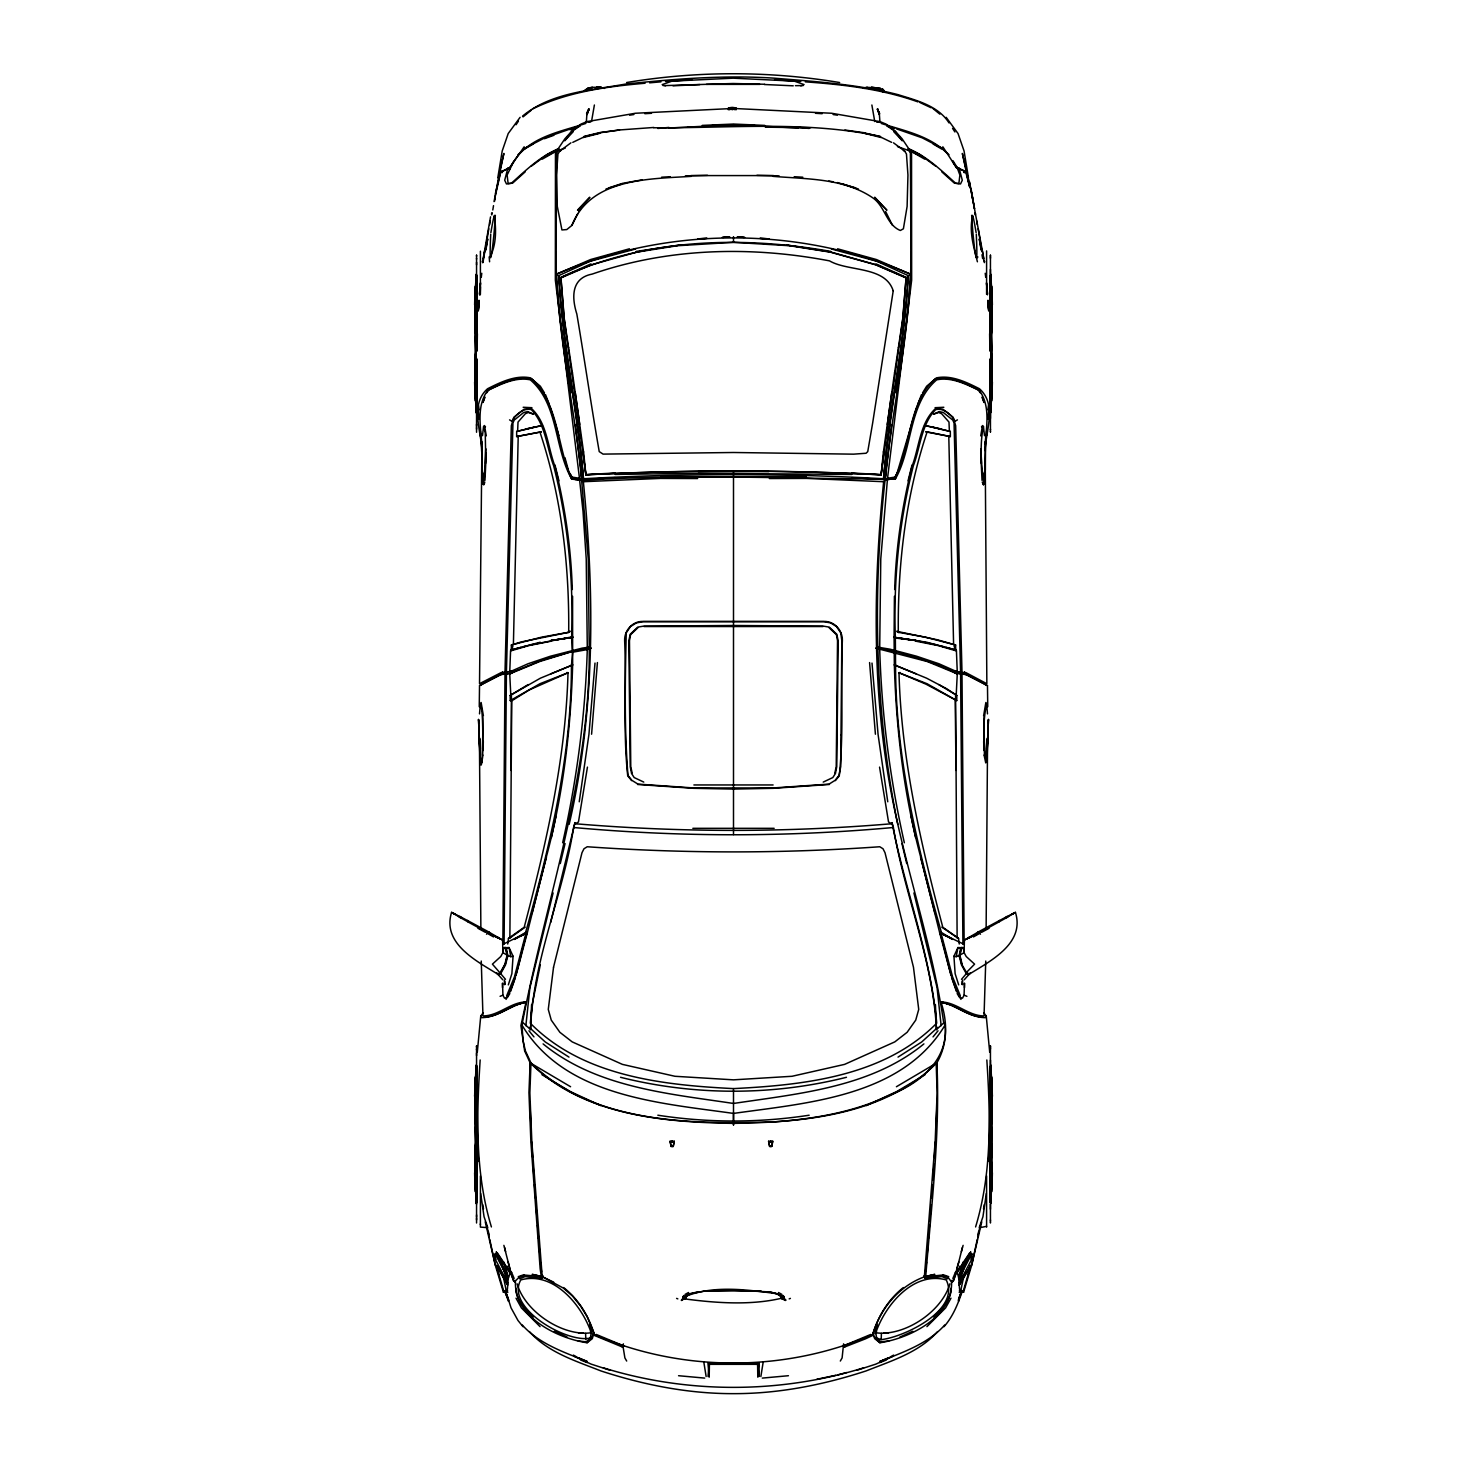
<?xml version="1.0" encoding="UTF-8"?>
<svg xmlns="http://www.w3.org/2000/svg" width="1467" height="1467" viewBox="0 0 1467 1467"><rect width="100%" height="100%" fill="white"/><g stroke="black" fill="none" stroke-linecap="round" stroke-linejoin="round"><path stroke-width="1.5" d="M476.555 1219.921L476.555 1214.878M476.555 1204.132L476.555 1198.319M476.555 1069.296L476.555 1065.354M476.555 1055.635L476.555 1049.033M476.555 429.171L476.555 424.128M476.555 413.382L476.555 409.513M476.555 358.186L476.555 426.42M476.555 278.547L476.555 274.604M476.555 264.885L476.555 258.284M476.555 256.248L476.555 255.075M476.555 1046.998L476.555 1045.824M477.142 1201.821L477.142 1200.593M477.142 1071.222L477.142 1066.766M477.142 411.072L477.142 409.843M477.142 350.925L477.142 277.135M477.142 280.472L477.142 276.016M480.406 1224.652L480.406 1175.892M480.406 433.902L480.406 431.316M480.406 294.372L480.406 251.205M507.747 944.033L508.481 938.403L509.874 938.018L511.763 700.804L529.239 689.93L568.279 672.638L539.966 683.714L510.241 700.584L510.168 695.431L540.406 678.176L572.643 664.918L572.588 596.28M510.791 695.01L509.727 673.866L511.891 672.528L540.993 660.535L572.332 651.348L587.295 648.542L586.232 558.982L583.041 511.69L579.63 480.204L571.672 479.049C554.049 447.985 558.725 404.177 530.32 379.843C515.504 376.689 500.632 384.372 487.576 390.57C476.39 405.992 480.553 426.622 481.928 444.263M580.639 468.505L588.23 558.854L589.221 647.149C590.779 776.887 545.871 899.546 521.959 1025.085C564.997 1096.748 659.288 1102.891 733.5 1113.416L733.5 1125.042L733.5 1088.606C804.246 1085.067 884.308 1076.393 936.716 1023.177C930.463 954.852 905.066 889.736 891.991 822.62L893.385 827.498C904.552 895.42 933.214 960.518 936.441 1029.596L943.739 1022.921C933.801 954.54 912.034 887.865 897.034 820.878C873.965 704.967 872.425 585.645 886.361 468.505M897.841 824.362C871.893 712.742 872.168 595.547 883.647 481.708L885.151 479.599L883.519 478.755C889.644 410.797 904.644 343.92 908.531 275.741L911.025 274.366L910.384 151.101L902.077 138.742L894.54 130.453L886.215 124.2L880.292 121.688L831.606 113.252L733.5 108.448L635.394 113.252L586.708 121.688L580.785 124.2L572.46 130.453L564.923 138.742L556.616 151.101L555.975 274.366L558.469 275.741C562.356 343.92 577.356 410.797 583.481 478.755L581.849 479.599L583.353 481.708C594.813 595.529 595.125 712.724 569.159 824.362M980.213 1227.604L986.594 1226.339M986.594 435.589L986.594 431.316M989.858 1200.593L989.858 1067.884M989.858 409.843L989.858 359.837M989.858 277.135L989.858 350.925M990.445 255.075L990.445 256.248M990.445 1222.268L990.445 1219.921M990.445 1209.248L990.445 1204.132M990.445 1065.354L990.445 1060.128M990.445 1049.033L990.445 1046.099M990.445 1045.824L990.445 1046.998M990.445 431.518L990.445 429.171M990.445 418.48L990.445 413.382M990.445 274.604L990.445 269.378M990.445 258.284L990.445 255.35M990.812 349.348L990.848 274.237L990.793 277.208M489.593 261.786L489.189 256.853M511.011 770.45L511.415 693.744M990.812 359.195L990.848 412.704L990.793 409.715M502.503 987.566L502.521 983.092L502.924 995.158L504.501 998.165L507.564 997.23L509.838 993.562M991.784 1094.895L991.71 1086.222M477.087 1092.475L477.527 1143.912M504.08 944.125L506.408 674.068L511.891 672.528L512.056 671.281L501.164 672.583L479.526 683.695L481.763 460.29M521.023 647.332L511.341 649.918L511.378 645.022L521.298 641.923L569.636 632.13L541.745 637.118L511.378 645.022M556.03 243.064L556.085 234.482M984.119 717.418L984.43 755.377M987.584 738.598L986.136 927.657M516.641 436.561L541.305 431.848L516.641 436.561L516.677 431.463L534.006 427.227M555.975 251.664C555.791 328.59 574.294 404.103 582.032 480.406C686.189 473.474 791.63 479.067 895.328 479.049C912.951 447.985 908.275 404.177 936.679 379.843C951.496 376.689 966.368 384.372 979.424 390.57C990.61 405.992 986.447 426.622 985.072 444.263M962.609 984.669L962.645 980.158M476.445 1092.237L477.857 1161.571M504.996 672.473L511.341 425.687L513.798 417.27L524.177 409.183L531.989 409.018C547.136 423.376 547.778 447.233 554.819 465.864C565.015 506.335 571.048 547.833 572.313 589.551M986.649 749.069L986.741 739.441M990.078 386.628L990.042 359.268M502.851 944.29L504.996 674.453L507.49 673.005M506.427 672.088L512.955 422.918L514.22 420.094L523.701 412.484L527.68 411.604L533.511 414.171L528.322 412.484L525.369 413.712L518.016 422.074L517.631 431.005M894.412 596.28L894.081 637.32L895.347 638.035L895.567 665.761C895.567 756.679 916.893 845.487 941.392 932.444L952.761 939.43L941.521 933.58M985.311 470.247L985.586 441.292L985.182 444.648M479.251 706.746L479.526 685.676L482.111 684.3M945.977 647.332L955.659 649.918L955.622 645.022L937.468 639.814L898.299 631.635C897.694 564.062 905.707 496.121 927.144 431.83L950.359 436.561L950.323 431.463L932.994 427.227M985.586 441.292L984.394 481.506L984.87 478.957M986.759 760.273L986.888 749.234M985.751 961.032L984.045 1015.934C968.293 1015.934 956.466 1002.144 940.897 1001.924C947.7 1021.802 947.719 1044.339 936.863 1062.823L937.101 1070.837L936.863 1062.823L896.41 1086.735M476.207 409.715L476.152 412.704L476.188 359.195M476.207 1200.483L476.152 1203.453L476.152 1064.987L476.207 1067.976M551.005 640.511L572.919 637.32L551.005 640.511L572.919 637.32L571.672 636.953C573.579 579.392 567.857 521.574 553.646 465.736C546.678 447.307 545.541 424.22 531.329 409.623C523.169 407.569 515.65 414.831 511.873 421.231L509.562 419.874M956.759 700.584L927.034 683.714L898.721 672.638L925.989 684.172L956.759 700.584L956.832 695.431L946.545 688.683L926.594 678.176L894.357 664.918L894.081 637.32L926.796 642.253L955.659 649.918M987.474 738.121L986.741 759.649L988.483 719.472L988.043 722.809M990.793 1067.976L990.848 1064.987L990.848 1203.453L990.793 1200.483M991.069 1077.915L991.069 1097.481M475.29 295.472L475.216 304.733L476.097 291.786M477.105 350.613L477.38 333.706M479.507 713.879L480.351 704.233C485.467 713.512 481.084 811.398 479.287 737.864M475.29 1086.222L475.216 1094.895M757.724 1362.88L758.971 1376.504L759.081 1362.843L733.5 1362.935L709.405 1364.328L709.203 1377.11L707.919 1362.843M924.87 1278.179L924.815 1275.428L924.357 1276.877L934.791 1274.365L925.732 1276.382L924.375 1275.575L924.357 1276.877L924.87 1278.179L942.016 1276.62L947.462 1278.821M476.958 359.268L476.922 386.628M512.882 646.507L510.571 650.926L509.746 671.886L528.028 663.762L550.455 656.207L582.124 648.139L589.221 647.149L591.036 648.231L587.277 649.588C585.333 714.576 576.971 779.362 562.65 842.773M510.699 1272.989L513.56 1280.874L514.954 1280.453L515.43 1282.03C514.367 1317.036 557.13 1338.289 587.093 1342.763L592.301 1338.656L593.915 1332.843L587.112 1316.559L580.657 1306.143L572.515 1296.058L563.365 1288.099L542.222 1276.693L531.861 1141.986L529.862 1092.915L530.981 1062.97L525.406 1050.849L523.041 1040.8L521.959 1025.085M924.815 1275.428L924.778 1276.693C899.033 1285.991 880.09 1308.637 872.7 1334.622C784.918 1372.452 682.082 1372.562 594.3 1334.622C588.982 1316.376 578.676 1299.34 563.621 1287.549M957.273 673.866L927.309 661.544L875.964 648.231L894.668 651.348L915.28 657.143L937.578 664.734L955.109 672.528L957.273 673.866L956.209 695.01M987.713 737.864L987.053 759.099L985.732 762.895L984.082 755.083M482.57 755.377L482.881 717.418M475.638 1168.447L476.298 1181.925L474.886 1172.188L475.968 1160.58M978.489 931.857L964.387 940.072L964.131 952.67L966.203 956.502L974.583 964.149L966.221 972.676L968.257 973.538M984.119 472.997L983.44 484.752L982.212 482.02M991.362 309.244L991.087 294.72M513.395 644.636L518.199 436.873M586.305 122.476L586.947 113.509L588.982 109.09L587.075 114.444L586.598 113.454L588.67 108.961M956.832 168.302L942.896 146.883L941.796 148.02L922.193 137.843L896.575 128.913M485.559 463.499L485.944 448.865M876.001 263.895L906.129 277.318L902.902 318.486L881.099 474.813C782.81 469.733 684.19 469.733 585.901 474.813L564.098 318.486L560.871 277.318L590.999 263.895M984.394 481.506L984.834 469.972M988.483 719.472L986.741 759.649M474.63 382.025L475.125 400.656M474.63 1172.775L475.125 1191.406M525.479 933.58L514.239 939.43L525.608 932.444C550.107 845.487 571.433 756.679 571.433 665.761L572.827 650.303M992.37 304.916L991.875 286.285M482.478 435.717L483.578 426.274L485.247 432.857L485.559 448.902L484.403 476.903L482.79 484.11L482.038 472.906M708.029 1376.504L709.276 1362.88L757.595 1364.328L757.797 1377.11L758.604 1363.888M483.046 750.517L483.321 741.422M570.59 1086.735L530.137 1062.823L529.899 1070.837L530.137 1062.823L524.654 1050.977L520.913 1025.616L526.103 1001.924C510.534 1002.144 498.707 1015.934 482.955 1015.934L481.249 961.032M936.863 1107.512L935.891 1131.057M475.601 297.398L475.161 322.282L476.408 327.343M475.931 1077.915L475.161 1113.031L476.408 1118.092M556.671 152.311L555.755 150.698L556.965 151.761L558.927 149.781L558.138 148.827L555.755 150.698L555.461 153.228L555.351 280.16L579.465 478.26L582.032 480.406L579.63 480.204M984.962 472.906L983.44 484.752M475.913 294.72L475.913 315.185M475.913 1085.47L475.913 1105.935M503.016 948.324L502.869 952.67L500.797 956.502L492.417 964.149L500.155 973.043L505.271 964.332L507.307 955.769M991.087 392.221L991.087 371.756M991.087 1182.97L991.087 1162.506M480.167 294.904L480.461 286.762M486.274 452.936L484.972 480.332M888.892 1340.93L880.713 1341.865L876.643 1338.014L875.781 1332.825C885.206 1304.897 913.666 1270.807 946.233 1279.939C960.922 1309.939 904.461 1337.005 881.19 1339.646L881.41 1333.485M991.032 369.831C992.095 374.929 993.067 388.81 990.262 390.369L991.05 374.635L992.132 389.929L990.995 406.927M990.995 1197.677L992.132 1180.678L991.032 1165.256L990.17 1181.192C993.287 1179.45 991.967 1165.752 991.032 1160.58M475.968 317.11L474.886 305.503L476.298 295.766L475.95 312.306M475.968 1107.86C475.015 1102.689 473.749 1088.954 476.83 1087.267L475.95 1103.056M991.069 399.776L991.839 364.66L990.592 359.598M991.069 1190.544L991.765 1129.187L990.5 1109.932M475.088 296.646L475.07 326.701M475.088 1087.395L475.07 1117.451M991.912 390.295L991.93 360.24M991.912 1181.045L991.93 1150.99M476.298 372.6L476.243 375.222L474.905 357.196L475.986 351.035M475.986 1141.784L474.905 1147.946L476.243 1165.972L476.408 1160.287M523.261 1022.921L530.559 1029.596C532.668 960.317 562.98 895.585 573.615 827.498L575.009 822.62L550.712 922.34M894.687 589.551C895.952 547.833 901.985 506.335 912.181 465.864C919.222 447.233 919.864 423.376 935.011 409.018L942.823 409.183L953.202 417.27L955.659 425.687L962.004 672.473L965.836 672.583L986.851 683.732L985.237 460.29M991.014 335.906L992.095 329.745L990.757 311.719L990.592 317.404M991.014 1126.656L992.095 1120.495L990.757 1102.487L990.592 1108.153M571.415 664.936L572.643 664.918C570.791 729.502 563.236 794.087 546.439 856.563M475.125 286.285L474.63 304.916M475.125 1077.035L474.648 1096.344L475.143 1088.514M991.875 400.656L992.37 382.025M991.875 1191.406L992.37 1172.775M980.726 435.864L982.468 425.54L982.725 426.915M475.986 320.925L475.968 334.458M475.986 1111.674L475.968 1125.207M991.014 366.017L991.032 352.483M991.014 1156.766L991.032 1143.233M475.161 324.904L475.161 362.037M475.161 1115.653L475.161 1152.787M991.839 362.037L991.839 324.904M957.162 993.562L959.436 997.23L962.499 998.165L964.076 995.158L964.479 983.092L964.497 987.566M991.839 1152.787L991.839 1115.653M480.167 1059.981C476.537 1115.745 474.996 1172.867 491.408 1226.944M983.587 715.988L985.696 703.482L986.154 705.059M988.446 1161.277L988.96 1152.604M989.473 1143.912L989.913 1092.475M989.143 1161.571L990.555 1092.237M933.947 1164.266L932.884 1180.091M934.369 1157.518L935.359 1141.766M479.012 300.24L478.279 311.022L479.067 302.385M479.434 293.767L480.498 283.406M503.823 947.719L509.067 947.572L513.065 956.246L511.873 973.685L508.315 984.889M525.864 1025.69L529.917 987.713L553.096 892.926M990.757 277.758L990.83 275.393L992.132 297.012L991.032 312.434M943.739 1022.921L945.041 1025.085C948.837 1059.504 920.011 1083.233 890.964 1094.565C854.216 1112.334 813.213 1119.101 772.834 1121.962C691.324 1124.052 593.346 1124.144 530.981 1062.97L530.816 1063.502C583.243 1115.268 663.671 1122.328 733.5 1123.374C803.329 1122.328 883.757 1115.268 936.184 1063.502L937.138 1092.915L935.139 1141.986L924.357 1276.877L942.071 1275.098L947.994 1277.317L951.57 1282.03C952.633 1317.036 909.87 1338.289 879.907 1342.763L874.699 1338.656L872.755 1333.503M990.757 1068.508L990.83 1066.161L992.132 1087.762L991.032 1103.184M531.586 1004.602L530.559 1029.596M907.835 276.474C904.369 344.323 889.112 411.365 883.519 478.755C783.726 473.199 683.274 473.199 583.481 478.755C577.888 411.365 562.631 344.323 559.165 276.474M475.931 380.21L475.931 399.776M475.931 1170.959L475.931 1190.544M991.069 306.731L990.555 278.088M931.05 1205.03L929.84 1220.764M931.545 1198.227L932.554 1184.621M478.425 309.39L479.049 301.083M594.997 663.084L588.927 734.472L579.245 801.789M911.025 251.664C911.209 328.59 892.706 404.103 884.968 480.406L887.535 478.26L911.649 280.16L911.539 153.228L911.245 150.698L908.862 148.827L908.073 149.781L910.035 151.761L911.245 150.698L910.329 152.311M597.417 662.571L591.586 734.215M928.098 1243.081L927.071 1255.935M928.446 1238.625L929.491 1225.22M479.526 294.849L480.498 282.673M475.308 1092.402L476.097 1082.536M902.7 318.926L906.129 277.318M988.006 419.012L989.033 406.231M926.557 1262.078L925.439 1271.834M475.913 371.756L475.913 392.221M475.913 1162.506L475.913 1182.97M991.087 315.185L990.17 296.499C992.444 297.214 992.774 308.382 991.05 312.306M991.087 1105.935L991.087 1085.47M949.369 431.005L948.984 422.074L941.631 413.712L938.678 412.484L933.489 414.171L939.32 411.604L943.299 412.484L952.78 420.094L954.045 422.918L960.573 672.088L962.004 672.473M990.903 395.136L991.069 380.21M990.903 1185.904L991.069 1170.959M482.918 755.083L481.818 762.693L480.479 762.272M479.856 293.767L480.241 289.457M474.721 302.385L475.143 297.764M991.857 389.177L992.279 384.556M991.857 1179.926L992.279 1175.305M530.137 1062.823L528.945 1092.603L530.889 1142.059L540.149 1268.643L541.268 1276.382L542.643 1276.877L542.13 1278.179L524.984 1276.62L519.538 1278.821M951.203 1288.173C951.203 1300.239 941.521 1309.077 933.69 1317.036M476.042 286.835L474.85 306.273L475.95 319.604M490.858 232.685C501.787 168.008 487.172 311.261 490.712 234.28M477.288 1052.297L480.736 1016.136L483.156 1012.78M475.29 1085.525L476.042 1077.585M990.958 400.106L992.15 380.668L991.05 367.337M990.958 1190.856L992.15 1171.418L991.05 1158.086M476.445 278.088L475.931 306.731M476.445 1068.838L474.85 1097.023L475.95 1110.372M990.555 408.835L991.784 382.209L990.518 393.834M990.555 1199.603L991.784 1172.958L990.518 1184.584M476.702 409.623L476.793 408.706L476.17 411.53L476.793 408.706M476.702 1200.373L476.793 1199.456L476.17 1202.298L476.793 1199.456M494.636 201.162L495.021 197.293M582.949 451.873L585.901 474.813C684.19 469.953 782.81 469.953 881.099 474.813L883.427 451.763M991.05 1103.056L990.17 1087.267C993.196 1089.743 992.022 1102.23 991.032 1107.86M961.802 984.467L962.15 981.13M476.243 277.758L476.17 275.393L474.868 297.012L475.968 312.434M476.243 1068.508L476.17 1066.161L474.868 1087.762L475.968 1103.184M963.397 1261.822L958.574 1277.06L957.236 1272.604L970.696 1252.084L958.574 1277.06L959.601 1289.475L963.599 1292.207L959.106 1292.225M887.37 480.204L880.768 558.982L879.705 648.542M671.116 1146.442L670.089 1141.253L674.252 1141.253L673.225 1146.442L672.179 1146.552L671.116 1146.442L670.089 1141.253M769.625 1146.442L768.598 1141.253L772.742 1141.253L771.715 1146.442L770.67 1146.552L769.625 1146.442L768.598 1141.253M476.5 319.183L475.235 338.437L476.5 367.759M476.408 317.404L476.243 311.719L474.905 329.745L475.986 335.906M494.031 201.621L500.705 172.152L509.709 167.696L513.707 161.553M476.408 1108.153L476.243 1102.487L474.905 1120.495L475.986 1126.656M476.5 1109.932L475.235 1129.187L476.5 1158.508M990.5 367.759L991.765 348.504L990.5 319.183M990.5 1158.508L990.592 1150.348M990.592 1160.287L990.757 1165.972L992.095 1147.946L991.014 1141.784M475.968 1165.256L474.868 1180.678L476.005 1197.677M986.337 1193.478L982.945 1216.711L979.259 1227.567M481.268 277.336L481.781 273.284M891.643 424.898L885.151 479.599L851.777 477.637M881.099 474.813L884.051 451.873M987.896 409.843L988.428 405.644M500.632 1271.706L507.839 1283.093L495.333 1259.401L495.223 1253.79L508.205 1278.802L507.399 1289.475L503.401 1292.207L507.894 1292.225M475.968 369.831C474.941 375.479 473.823 387.856 476.83 390.442L475.95 374.635L474.868 389.929L476.005 406.927M991.032 317.11L991.729 311.866M495.333 1259.401L495.223 1253.79M990.702 372.6L990.757 375.222L992.095 357.196L991.014 351.035M949.901 1283.79C941.961 1311.571 904.974 1336.217 876.643 1332.88L876.056 1329.414M883.427 452.001L891.826 391.891M887.315 424.366L894.595 372.508M896.099 392.808L906.514 321.42L910.952 274.439L876.386 259.531L837.565 248.803M488.823 228.815L485.009 251.554M969.797 973.391L968.733 974.73L966.313 973.666L961.545 965.011L959.07 955.512L961.325 947.499M959.968 953.807L960.537 949.883M972.658 215.979C968.825 231.511 973.886 247.373 977.407 261.786M962.077 964.167L959.858 955.127L962.132 947.352M925.732 1276.382C931.435 1205.452 940.219 1134.046 936.863 1062.823M879.191 114.444L877.596 108.961L879.191 114.444L879.668 113.454L877.284 109.09L879.32 113.509L879.962 122.476M898.391 347.679L902.718 318.687M894.595 372.746L898.409 347.441M984.522 435.717L983.422 426.274C979.663 444.684 981.02 466.011 984.21 484.11M587.442 767.113L578.456 822.033L574.734 823.996L578.273 823.996C681.532 832.504 785.468 832.504 888.727 823.996L892.266 823.996L888.544 822.033L879.558 767.113M977.737 1237.139L978.654 1231.4M760.86 1376.523L763.207 1361.963M492.802 209.983L493.517 205.655M475.968 352.483L475.986 366.017M475.968 1143.233L475.986 1156.766M783.25 1295.526L784.222 1297.58L776.887 1293.747L782.241 1296.883L781.856 1298.68L781.031 1296.351L776.887 1293.747L769.753 1291.914L733.5 1290.208L705.774 1290.868L689.563 1293.802M991.032 334.458L991.014 320.925M991.032 1125.207L991.014 1111.674M495.424 193.442L500.504 172.116L509.764 167.715L524.104 146.883L525.204 148.02L544.807 137.843L570.425 128.913M497.826 177.599L502.209 150.973L508.205 133.552L520.088 117.323M590.944 1329.414L590.357 1332.88C562.026 1336.217 525.039 1311.571 517.099 1283.79M590.357 1338.014L591.219 1332.825C581.794 1304.897 553.334 1270.807 520.767 1279.939C504.941 1308.142 567.656 1343.625 590.357 1338.014L586.287 1341.865L578.108 1340.93M987.493 713.879L986.649 704.233C982.358 722.571 983.66 744.062 986.521 762.272M983.513 1209.046L984.265 1204.59M482.661 262.63L484.66 250.875M482.936 262.575L484.935 250.82M460.986 917.113L451.579 912.346C441.842 943.391 476.28 960.812 497.698 974.143L500.155 973.043L504.923 964.167L507.142 955.127L504.868 947.352M674.252 1141.253L673.225 1146.442M772.742 1141.253L771.715 1146.442M591.513 121.559L594.392 105.001M959.4 1274.108L970.696 1252.084M475.95 367.337L474.85 380.668L476.042 400.106M475.95 1158.086L474.85 1171.418L476.042 1190.856M991.05 319.604L992.15 306.273L990.958 286.835M991.05 1110.372L992.15 1097.023L990.555 1068.838M489.648 224.671L490.363 220.747M483.175 258.577L490.546 216.841M494.562 199.145L499.44 173.234M960.041 948.764L957.933 947.572L953.935 956.246L956.227 956.667L957.933 947.572L963.177 947.719M484.275 426.915L484.532 425.54L486.274 435.864M981.075 249.922L979.369 239.121M485.614 249.958L487.759 239.158M475.895 355.729L475.913 357.159M475.895 1146.479L475.913 1147.909M991.105 331.212L991.087 329.782M991.105 1121.962L991.087 1120.531M777.437 1293.802C746.905 1289.621 711.587 1284.634 682.778 1297.58C685.089 1300.954 687.62 1294.939 682.778 1297.58L683.75 1295.526M963.966 1275.355L960.958 1289.676L959.4 1290.685L962.554 1290.85M978.287 1234.444L980.103 1225.789M475.07 360.24L475.088 390.295M475.07 1150.99L475.088 1181.045M551.427 837.51L555.901 816.404M991.93 326.701L991.912 296.646M991.93 1117.451L991.912 1087.395M498.468 178.956L503.896 153.448L499.899 170.502M587.093 1342.763L594.245 1333.503M984.999 450.571C986.154 429.703 997.01 404.415 979.461 388.755C966.405 382.19 951.294 374.745 936.368 377.899C907.56 401.793 911.869 445.968 895.127 477.087L887.535 478.26M963.599 1292.207L971.704 1265.177L977.279 1239.303M970.806 1265.324L959.29 1285.165L970.806 1265.324L963.251 1291.162M686.923 1295.544L685.327 1296.755C697.412 1290.245 682.668 1295.196 685.529 1298.423C688.463 1293.839 677.131 1304.566 683.109 1298.332L685.529 1298.423M834.833 773.036L836.227 766.746L837.529 640.676L836.41 634.643L829.148 627.784M968.037 1275.355L969.815 1265.948M540.314 964.773L532.338 1003.648L530.284 1023.177C582.692 1076.393 662.754 1085.067 733.5 1088.606M971.704 1265.177L981.753 1221.883M560.284 863.568L565.07 843.543M956.301 1272.989L953.44 1280.874L952.046 1280.453L951.57 1282.03L953.11 1281.223L956.154 1272.476L962.407 1247.39M975.592 1226.944C992.004 1172.867 990.463 1115.745 986.833 1059.981M475.931 355.087L474.886 358.737L476.207 354.959M545.907 858.635L527.35 932.609L525.975 933.03L514.44 976.875L506.665 995.818M475.931 1145.837L474.886 1149.486L476.207 1145.709M991.069 331.854L992.114 328.205L990.793 331.982M991.069 1122.603L992.114 1118.954L990.793 1122.75M908.036 480.809L912.034 465.057M531.916 913.666L546.476 857.095M958.85 1262.005C955.475 1271.045 955.402 1278.215 960.005 1266.113M971.117 1259.291L971.777 1253.79L971.667 1259.401L959.161 1283.093L966.368 1271.706M484.788 482.02L484.128 484.55L482.79 484.11M505.675 947.499L507.93 955.512L505.455 965.011L500.687 973.666L498.267 974.73L497.203 973.391M526.69 934.167C519.795 955.806 517.209 979.443 506.023 999.394M487.631 239.121L485.925 249.922M593.878 1335.227L622.228 1346.944L623.42 1343.845M516.017 975.317L527.35 932.609L525.608 932.444M961.398 1251.626L963.122 1245.355M514.569 1281.828L519.006 1277.317L524.929 1275.098L541.726 1276.583L542.625 1275.575L542.643 1276.877L532.466 1275.006M959.253 944.033L958.519 938.403L942.804 927.272C920.946 844.314 901.49 760.273 899.033 674.105L899.931 672.418M480.846 705.059L481.304 703.482L483.413 715.988M874.754 1333.87L877.431 1324.829M912.657 420.626L895.328 479.049M913.299 418.572L917.205 406.139M959.913 1280.471L965.524 1263.399M971.777 1253.79L958.795 1278.802L962.004 1269.468M484.55 397.685L482.936 402.49L485.009 397.117M958.85 1299.028L961.527 1291.162M510.534 991.545L515.449 977.334M872.7 1334.622C878.018 1316.376 888.324 1299.34 903.379 1287.549M962.04 1291.969C957.786 1304.328 952.761 1316.816 943.978 1326.7M961.6 1291.84L958.281 1300.495M958.556 1301.339L959.565 1296.37M960.096 1294.921L961.307 1291.675M917.847 404.067L921.459 394.696M507.949 167.843L504.703 180.221L506.463 183.943L511.25 183.338C525.773 170.41 539.929 156.511 558.138 148.827M960.408 1295.196L958.501 1299.23M952.872 1278.435L955.402 1272.366L956.704 1272.366M990.207 278.235L990.298 277.318M990.207 1068.985L990.298 1068.068M977.407 257.807L977.811 256.853M843.58 1343.845L842.113 1357.91L840.316 1361.046M975.225 214.916L974.877 212.678L975.592 214.072M480.277 704.362L481.084 702.473M683.109 1298.332L681.605 1300.495L684.062 1298.808C716.666 1303.191 752.809 1305.685 784.222 1297.58L780.462 1295.874L782.149 1297.36L781.471 1298.423L781.141 1296.828L785.909 1300.239L783.891 1298.332L781.471 1298.423M877.358 648.084L877.779 647.149L889.992 649.184L916.545 656.207L938.972 663.762L957.254 671.886L956.429 650.926L954.118 646.507M491.408 214.072L492.123 212.678L491.775 214.916M478.957 722.809L478.517 719.472L480.259 759.649L479.526 738.121M482.24 261.786L482.716 260.741M481.818 444.648L481.414 441.292L482.606 481.506L482.166 469.972M970.476 1254.853L959.913 1275.777M570.901 142.831L559.716 151.156L557.955 153.998L556.47 174.995L557.295 206.425L561.934 229.952L566.794 229.567L571.892 225.405L577.815 213.54M990.592 327.343L991.839 322.282L990.903 291.786M990.592 1118.092L991.839 1113.031L990.903 1082.536M476.408 359.598L475.161 364.66L476.097 395.136M476.408 1150.348L475.161 1155.409L476.097 1185.904M476.848 373.04L476.757 374.635M897.07 473.273L894.357 478.242L884.968 480.406M950.983 1298.167L945.573 1307.941L926.942 1326.645M568.151 632.552L568.701 631.635C569.306 564.062 561.293 496.121 539.856 431.83M571.892 225.405C590.633 178.039 648.891 179.047 691.342 176.352M683.494 1298.625L685.144 1298.68C684.007 1294.646 688.408 1297.286 683.054 1296.608L685.456 1296.205M494.636 216.658L495.406 215.392M983.844 1012.78L986.264 1016.136L985.329 1017.658C969.009 1017.511 956.356 1005.335 940.897 1001.924L949.406 1004.528M578.787 211.56L580.987 208.002M922.486 393.009L926.649 386.243L935.249 378.981C950.048 375.735 965.084 383.107 978.012 389.654L980.268 392.789M685.694 1296.626L684.356 1297.562M962.022 1264.334L969.834 1252.69L969.65 1253.772M944.73 1324.994C928.043 1343.882 902.645 1352.336 879.833 1361.541L888.489 1357.764M958.519 1269.854L960.848 1266.186M486.512 934.204L487.117 933.269L493.572 936.918M514.073 160.673L507.124 175.031L508.132 183.577L512.735 183.045L525.186 171.859M516.072 124.732L518.419 121.119M514.679 160.086C530.486 136.706 560.706 131.627 585.791 123.43M584.269 90.716L587.9 88.112L592.21 87.25M584.985 90.459L588.414 88.002M585.7 90.716L592.485 87.708M882.419 91.779L882.419 89.12M883.079 92.128L884.033 90.716L883.079 89.304L871.6 86.975M945.041 1025.085C902.003 1096.748 807.712 1102.891 733.5 1113.416M951.57 1282.03L953.44 1280.874M486.732 392.789L488.988 389.654C501.916 383.107 516.952 375.735 531.751 378.981L540.351 386.243L544.514 393.009M933.03 1036.894L938.018 1030.806M835.365 780.609L839.271 775.878C844.057 731.244 840.499 685.694 842.351 640.731C842.773 630.388 834.448 621.054 823.886 621.421L643.114 621.421C632.552 621.054 624.227 630.388 624.649 640.731C626.501 685.694 622.943 731.244 627.729 775.878L631.635 780.609M984.174 260.851L984.76 261.786M961.508 979.333L966.313 973.666M507.435 1296.37L511.029 1307.831L517.961 1320.447L523.022 1326.7M964.241 979.791L968.733 974.73M959.693 955.769L961.729 964.332L966.845 973.043L969.302 974.143L970.457 972.859M589.661 197.201L577.521 210.239L589.807 197.715M573.175 131.737L564.685 140.777L571.543 131.737L579.667 126.089M542.13 1278.179L541.726 1276.583L532.209 1274.365L541.268 1276.382L542.185 1275.428L542.643 1276.877M937.78 1027.358L921.698 1041.992L898.024 1057.102M937.615 1331.578C919.075 1352.482 891.349 1360.899 866.19 1370.893C823.39 1384.903 778.647 1393.778 733.5 1393.65C688.353 1393.778 643.61 1384.903 600.81 1370.893C575.651 1360.899 547.924 1352.482 529.385 1331.578M504.96 1291.969L508.719 1300.495M517.943 154.769L525.204 148.02M964.277 172.739L965.469 171.639L956.502 167.715L952.56 161.553M782.644 1297.562L781.306 1296.626L783.946 1296.608L780.077 1295.544M517.594 1004.528L526.103 1001.924C510.644 1005.335 497.991 1017.511 481.671 1017.658L480.736 1016.136M990.243 374.635L990.152 373.04M990.243 1165.385L990.702 1163.349M509.727 673.866L539.691 661.544L573.065 651.256M476.757 312.306L476.298 314.341M476.757 1103.056L476.298 1105.091M523.022 116.902L531.439 110.062M508.481 938.403L524.196 927.272C546.054 844.314 565.51 760.273 567.967 674.105L567.069 672.418M509.874 938.018L525.168 927.181M522.527 116.131C550.932 92.476 590.449 90.459 625.364 84.096C674.857 78.925 724.661 74.854 774.448 78.191C815.89 81.62 857.645 84.206 898.061 94.658C916.362 100.379 938.128 105.624 949.021 122.935M672.179 1146.552L673.151 1145.819L671.189 1145.819L672.179 1145.855M770.67 1146.552L771.642 1145.819L769.698 1145.819L770.67 1145.855M484.44 427.63L485.504 426.842M637.852 627.784L630.59 634.643L629.471 640.676L630.773 766.746L632.167 773.036M531.164 166.284L546.953 154.732L559.165 148.974M1012.065 914.436L1013.514 913.391L1012.065 913.996M969.302 974.143C990.72 960.812 1025.158 943.391 1015.421 912.346L1006.472 917.7M972.254 1257.366L971.667 1259.401M923.898 1043.899C870.756 1087.469 798.855 1093.63 733.5 1103.459C668.145 1093.63 596.244 1087.469 543.102 1043.899M966.295 172.152L964.644 171.859L966.295 172.152L969.449 181.926L983.825 258.577M572.643 664.918L550.602 673.958M489.593 257.807C496.396 245.374 496.359 229.806 494.342 215.979M969.87 936.753L967.156 938.843M510.168 695.431L528.193 684.557M964.938 172.354L966.001 171.676L964.644 171.859M541.268 1276.382L542.625 1275.575M875.964 648.231L877.779 647.149M925.054 1074.706L896.575 1091.631L866.208 1105.641M524.838 148.9L533.181 143.986M957.438 419.874L955.127 421.231C951.349 414.831 943.831 407.569 935.671 409.623C921.331 424.165 920.377 447.343 913.354 465.736C899.143 521.574 893.421 579.392 895.328 636.953M558.469 275.741L590.174 261.236L635.578 249.005M959.858 955.127L964.131 952.67L963.984 948.324M542.332 159.114L555.516 151.596M857.131 1370.196L875.946 1364.09L893.018 1356.186M559.716 151.156L560.962 150.441M973.428 936.918L979.883 933.269L980.488 934.204M890.231 1357.012L893.623 1355.105M506.959 948.764L509.067 947.572L510.773 956.667L513.065 956.246M998.293 922.266L1007.792 917.022M685.034 1294.444L688.536 1292.519M988.593 927.639L998.954 921.954M977.535 932.334L999.577 920.469M981.716 932.279L989.051 928.299M988.703 927.511L968.44 938.348M520.235 936.386L525.571 933.562M998.862 920.891L1007.297 916.38M976.985 933.837L964.387 940.072M1006.014 917.113L1015.421 912.346M525.975 933.03L503.383 944.106M572.79 142.354L584.801 136.559L600.223 132.855M870.775 1334.438L842.902 1346.046L844.772 1346.944L865.475 1338.839L873.122 1335.227L873.085 1332.843M544.679 156.492L552.821 152.66M533.126 108.686C567.876 91.798 606.971 86.535 645.095 83.234M514.128 1278.435L511.598 1272.366L510.296 1272.366L508.205 1278.802L496.524 1254.853M899.821 1337.115L912.712 1331.266M564.282 318.926L560.962 277.666C644.618 238.424 740.982 235.564 830.78 251.407M560.944 277.905L591.219 264.867L636.623 252.159L679.734 245.356M555.975 274.366C667.082 225.771 799.918 225.771 911.025 274.366M498.743 973.538L500.779 972.676M963.746 172.354L965.763 172.116L969.907 187.684M500.1 996.313L502.924 995.158M789.173 1298.882L790.401 1298.387M956.227 956.667L959.07 955.512M879.778 1362.568L886.27 1360.037M879.705 1361.541L888.672 1358.167M544.44 138.723L553.829 135.294M662.167 84.609L672.363 80.997L691.69 79.731M556.616 151.101L565.235 148.094M518.254 1276.675L524.049 1274.658M863.733 1367.812C779.711 1393.87 687.271 1393.888 603.267 1367.812M608.768 187.886L622.65 183.32L642.143 179.873M510.571 650.926L528.835 645.59L550.748 641.262M605.981 189.023L622.466 183.76M511.341 649.918L540.204 642.253M572.405 128.289L580.327 125.814M957.254 671.886L954.962 673.261L965.873 674.563L987.474 685.676L987.749 706.746M572.607 128.289L579.153 126.437M570.058 129.793L576.604 127.941M629.435 248.803L590.614 259.531L556.048 274.439L560.486 321.42L570.901 392.808M823.225 782.094L832.816 777.565L835.438 773.494L836.758 766.673L838.189 640.914L836.813 634.276L829.295 627.124L823.262 626.116L733.5 625.492L643.738 626.116L637.705 627.124L630.187 634.276L628.811 640.914L630.242 766.673L631.562 773.494L634.184 777.565L643.775 782.094M837.877 1374.854L846.587 1372.525M523.059 646.782L527.13 645.7M568.701 631.635L570.278 631.213M689.875 1293.894L697.027 1292.005M728.255 109.677C727.485 106.633 736.984 106.633 736.214 109.677M516.677 431.463L542.442 425.43L525.571 429.024M583.279 137.513L599.233 133.497M584.068 136.394L599.911 132.562L619.752 129.94L653.897 127.464M529.165 645.15L571.672 636.953M816.936 1379.255L835.787 1375.294M935.066 407.698L943.831 407.276M862.816 88.112L867.125 87.25M863.825 88.405L867.4 87.708M927.144 431.83L925.695 431.848L950.359 436.561M846.477 1077.291C772.541 1095.849 694.459 1095.849 620.523 1077.291M587.295 648.542L591.036 648.231M879.393 114.169L877.596 108.961M829.423 784.478L773.366 788.311L733.5 789.081L693.634 788.311L637.577 784.478M934.534 1275.006L925.274 1276.583L924.375 1275.575M629.581 115.196L633.854 114.536M636.22 251.407L680.156 244.989M583.353 481.708L660.37 478.407L697.632 478.535M599.6 132.819L619.532 130.013M964.112 171.474L965.469 171.272L957.291 167.696L952.927 160.673M626.611 82.537C697.027 70.819 769.24 70.819 839.637 82.537M670.566 1142.133L673.775 1142.133M769.075 1142.133L772.265 1142.133M809.161 1115.213C758.989 1122.933 708.011 1122.933 657.839 1115.213M523.169 407.276L531.934 407.698M587.277 649.588L571.763 652.375M525.168 1002.731C510.681 1003.886 499.477 1016.833 484.477 1016.924M960.573 672.088L954.944 671.281L955.109 672.528L964.021 673.096L985.952 684.704M941.392 932.444L939.65 932.609L921.093 858.635M657.821 128.454L668.915 127.427M762.29 1378.1L788.439 1375.716M649.624 82.83L660.957 81.84M800.707 85.746L803.293 85.526M893.385 827.498C787.119 837.18 679.881 837.18 573.615 827.498M728.255 108.1L736.214 108.1M665.486 81.437L733.133 78.173L800.78 81.437M508.352 169.31L509.801 169.2M668.86 128.051L733.5 124.695L798.14 128.051M697.705 238.864L706.654 238.314M722.314 237.361L729.026 236.939M644.857 113.692L651.495 113.289M697.98 238.864L707.057 238.314M722.956 237.361L729.777 236.939M591.935 87.323L601.452 87.323M866.85 87.323L880.383 88.112M661.617 177.214L670.236 176.718M685.327 175.875L707.497 175.325M679.716 245.594L733.5 242.312L787.266 245.594M504.446 1290.85L507.6 1290.685L506.042 1289.676L503.034 1275.355M585.901 474.575L615.26 472.997M702.198 125.41L733.5 124.053L764.802 125.41M615.223 477.637L581.849 479.599L575.357 424.898M673.023 85.819L699.741 84.591M510.296 1272.366L511.598 1272.366M712.082 125.429L754.918 125.429M713.659 125.41L753.341 125.41M724.405 125.447L742.595 125.447M588.835 122.238L590.156 122.201M706.416 84.371L759.833 84.371M783.506 1298.625L781.856 1298.68L785.395 1300.495L783.891 1298.332M622.228 1346.944L624.098 1346.046L596.225 1334.438M615.223 474.446L697.852 473.254L851.777 474.446M579.465 478.26L571.873 477.087L569.068 472.576L564.923 457.631M883.996 1332.916L888.544 1332.825M773.109 784.955L693.891 784.955M705.975 1290.942L761.025 1290.942M690.865 175.582L773.549 175.582M877.174 121.724L880.292 121.688M653.769 127.757C729.117 128.363 806.117 120.459 880.347 136.394M774.154 828.323L692.846 828.323M757.595 1364.328L709.405 1364.328M795.426 85.673L801.44 85.599M660.792 476.61L806.208 476.61M687.95 127.244L696.788 127.171M643.958 626.537L823.042 626.537M698.2 471.567L768.781 471.567M769.368 478.535L806.63 478.407L883.647 481.708M569.929 473.273L572.643 478.242L582.032 480.406M575.431 479.526L579.758 479.544M765.407 127.171L810.664 127.757M920.561 856.563C903.764 794.087 896.209 729.502 894.357 664.918L895.585 664.936M756.917 175.325L779.105 175.875M664.826 85.599L733.133 83.509L764.6 84.261M586.708 121.688L589.826 121.724M578.456 1332.825L583.004 1332.916M876.844 122.201L878.165 122.238M481.048 684.704L502.979 673.096L505.968 673.39M955.402 1272.366L956.392 1272.402M764.289 84.499L793.244 85.819M851.74 472.997L881.099 474.575M774.558 79.731L793.904 80.997L804.099 84.609M794.179 176.718L802.797 177.214M479.526 685.676L501.127 674.563L512.038 673.261L509.746 671.886M596.684 86.975L601.177 87.25M815.505 113.289L822.143 113.692M737.223 236.939L744.044 237.361M759.943 238.314L769.02 238.864M737.974 236.939L744.686 237.361M760.346 238.314L769.295 238.864M773.072 176.352C806.612 179.139 843.543 178.057 872.572 197.697C885.004 205.93 886.325 224.909 900.353 230.484L903.397 228.797L907.119 206.425L907.945 174.995L906.459 153.998L904.699 151.156L893.513 142.831M486.787 1227.604L480.406 1227.109L480.406 1223.9M982.523 1016.924C967.523 1016.833 956.319 1003.886 941.832 1002.731M662.974 85.526L665.56 85.746M805.31 81.84C843.397 84.573 881.832 88.937 917.975 101.901M678.561 1375.716L704.71 1378.1M798.085 127.427L809.179 128.454M895.347 638.035L915.995 640.511L937.835 645.15M500.999 171.676L502.888 171.474M844.882 130.013L864.815 132.819M510.241 700.584L511.763 700.804M787.266 245.356L830.377 252.159L875.781 264.867L906.038 277.905M833.146 114.536L837.419 115.196M786.844 244.989L830.377 251.921L875.781 264.628L906.038 277.666M828.782 181.028L833.109 181.798M837.437 182.55L855.646 187.886M916.252 641.262L938.165 645.59L956.429 650.926M586.873 114.169L588.982 109.09L587.075 114.444M898.849 632.552L897.364 632.13L925.255 637.118L955.622 645.022M875.799 87.708L882.602 90.716M600.902 87.708L604.459 88.405M941.429 429.024L924.558 425.43L950.323 431.463M499.844 938.843L497.13 936.753M507.142 955.127L502.869 952.67L502.613 940.072L490.015 933.837M864.191 132.855L879.632 136.559L891.624 142.354M865.182 133.497L881.135 137.513M896.722 631.213L898.299 631.635M769.973 1292.005L777.125 1293.894M939.87 645.7L943.941 646.782M831.422 249.005L876.826 261.236L908.531 275.741M510.608 1272.402L513.89 1281.223L515.43 1282.03M941.832 927.181L958.519 938.403M881.209 123.43C903.892 130.673 929.363 135.569 946.783 152.99M887.847 126.437L894.393 128.289M508.499 1299.23L506.592 1295.196M963.617 944.106L939.65 932.609L950.983 975.317M886.673 125.814L894.595 128.289M841.948 183.76L858.433 189.023M609.869 1370.196L591.054 1364.09L573.982 1356.186M897.456 146.59L910.384 151.101M942.951 1274.658L948.746 1276.675M876.643 1338.014L881.19 1339.646M504.978 1264.334L497.166 1252.69L496.451 1253.441L502.833 1267.433L508.426 1277.06L496.304 1252.084L509.764 1272.604L506.995 1266.113M497.185 1265.948L507.71 1285.165L496.194 1265.324L503.749 1291.162M580.73 1360.037L587.222 1362.568M916.398 673.958L894.357 664.918M507.93 955.512L510.773 956.667M676.599 1298.387L677.827 1298.882M964.076 995.158L966.9 996.313M454.935 913.996L453.486 913.391L454.935 914.436M578.511 1357.764L587.295 1361.541C564.428 1352.409 538.994 1343.9 522.27 1324.994M554.288 1331.266L567.179 1337.115M600.792 1105.641L570.425 1091.631L541.946 1074.706M919.974 102.543L931.252 107.806M907.835 148.974L920.047 154.732L935.836 166.284M553.719 1282.195L542.222 1276.693L542.185 1275.428M498.56 938.348L478.297 927.511M908.862 148.827C927.071 156.511 941.227 170.41 955.751 183.338L960.537 183.943L962.297 180.221L959.051 167.843M984.889 684.3L987.474 685.676M459.703 916.38L468.138 920.891M941.429 933.562L946.765 936.386M467.423 920.469L489.465 932.334M477.949 928.299L485.284 932.279M468.046 921.954L478.407 927.639M778.464 1292.519L781.966 1294.444M938.807 684.557L956.832 695.431M459.208 917.022L468.707 922.266M488.511 931.857L502.613 940.072M573.377 1355.105L576.769 1357.012M903.452 150.441L904.699 151.156M911.484 151.596L924.668 159.114M460.528 917.7L451.579 912.346M933.085 143.986L941.429 148.9M568.976 1057.102L545.302 1041.992L529.22 1027.358M887.333 126.089L895.457 131.737L902.315 140.777L893.825 131.737M496.304 1252.084L497.35 1253.772M494.746 1257.366L495.883 1259.291M981.496 426.842L982.56 427.63M496.194 1265.324L498.963 1275.355M933.14 108.686L939.87 114.169M476.298 1163.349L476.757 1165.385M990.702 314.341L990.243 312.306M990.702 1105.091L990.243 1103.056M893.935 651.256L895.237 652.375M540.058 1326.645L521.427 1307.941L516.017 1298.167M990.207 408.706L990.83 411.53L990.207 408.706L990.298 409.623M990.207 1199.456L990.83 1202.298L990.207 1199.456L990.298 1200.373M941.796 148.02L949.057 154.769M501.989 172.739L501.329 171.254M941.814 171.859L954.265 183.045L958.868 183.577L959.876 175.031L956.869 166.835M959.51 673.005L960.592 674.068L962.92 944.125M879.907 1342.763L873.122 1335.227M476.702 277.318L476.793 278.235M476.702 1068.068L476.793 1068.985M874.607 197.715L886.893 210.239L874.754 197.201M533.31 1317.036C525.479 1309.077 515.797 1300.239 515.797 1288.173M496.543 972.859L497.698 974.143M961.032 673.39L962.004 674.453L964.149 944.29M952.982 1281.498L952.046 1280.453L952.431 1281.828M498.267 974.73L502.759 979.791M500.687 973.666L505.492 979.333M528.982 1030.806L533.97 1036.894M780.481 1295.526L781.544 1296.205M946.16 117.323L958.043 133.552L964.057 150.973L968.44 177.599M960.977 999.394C949.791 979.443 947.205 955.806 940.31 934.167M952.56 128.344L954.907 131.957M960.335 995.818L952.56 976.875L941.025 933.03M506.152 1266.186L508.481 1269.854M990.793 354.959L992.114 358.737L991.069 355.087M990.793 1145.709L992.114 1149.486L991.069 1145.837M476.207 331.982L474.886 328.205L475.931 331.854M476.207 1122.75L474.886 1118.954L475.931 1122.603M971.594 215.392L972.364 216.658M572.332 651.348L571.653 638.035M844.093 1345.771L844.772 1346.944M626.684 1361.046L624.887 1357.91L622.907 1345.771M885.628 211.56L892.523 225.405M894.173 650.303L894.668 651.348M991.087 357.159L991.105 355.729M991.087 1147.909L991.105 1146.479M475.913 329.782L475.895 331.212M475.913 1120.531L475.895 1121.962M589.221 647.149L589.642 648.084M985.916 702.473L986.723 704.362M981.991 397.117L984.064 402.49L982.45 397.685M545.541 394.696L549.153 404.067M505.693 1291.675L506.904 1294.921M508.444 1301.339L504.886 1291.29M951.551 977.334L956.466 991.545M505.473 1291.162L508.15 1299.028M487.741 1227.567L484.055 1216.711L480.663 1193.478M504.996 1269.468L507.087 1275.777M501.476 1263.399L507.087 1280.471M503.603 1261.822L507.6 1274.108M958.684 984.889L955.127 973.685L953.935 956.246M549.795 406.139L553.701 418.572M571.672 479.049C556.726 446.481 559.055 402.508 530.632 377.899C515.706 374.745 500.595 382.19 487.539 388.755C469.99 404.415 480.846 429.703 482.001 450.571M485.247 1221.883L495.296 1265.177L503.401 1292.207M554.343 420.626L558.799 435.534M589.569 1324.829L592.246 1333.87M503.878 1245.355L510.846 1272.476L508.15 1262.005M920.524 857.095L935.084 913.666M913.904 892.926L937.083 987.713L941.136 1025.69M554.966 465.057L558.964 480.809M901.93 843.543L906.716 863.568M504.593 1247.39L505.602 1251.626M966.35 170.502L962.352 153.448L968.238 181.083M593.915 1332.843L594.3 1334.622M489.721 1239.303L495.296 1265.177M904.35 842.773C890.029 779.362 881.667 714.576 879.723 649.588M911.099 816.404L915.573 837.51M486.897 1225.789L488.713 1234.444M981.991 251.554L978.177 228.815M979.241 239.158L981.386 249.958M476.482 393.834L475.216 382.209L476.445 408.835M476.482 1184.584L475.216 1172.958L476.445 1199.603M969.449 181.926L974.528 208.772L971.136 189.243M967.633 177.544L969.265 186.181M976.637 220.747L977.352 224.671M871.875 105.001L874.754 121.559M541.561 1271.834L540.443 1262.078M982.34 250.875L984.339 262.63M981.991 254.745L982.67 258.65M482.735 1204.59L483.487 1209.046M887.755 801.789L878.073 734.472L872.003 663.084M703.793 1361.963L706.14 1376.523M488.346 1231.4L489.263 1237.139M568.591 347.441L572.387 372.746M564.282 318.687L568.591 347.679M483.56 484.752L482.881 472.997M506.463 949.883L507.032 953.807M572.405 372.508L579.685 424.366M575.174 391.891L583.554 452.001M478.572 405.644L479.104 409.843M985.219 273.284L985.732 277.336M986.502 283.406L987.566 293.767M971.961 193.442L972.969 201.621M976.288 234.28C979.828 311.261 965.213 168.008 976.142 232.685M504.85 981.13L505.198 984.467M982.028 480.332L980.726 452.936M583.573 451.763L585.901 474.813M990.958 1077.585L991.71 1085.525M986.264 1016.136L989.712 1052.297M991.857 297.764L992.279 302.385M991.857 1088.514L992.352 1096.344L991.875 1077.035M474.721 384.556L475.143 389.177M474.721 1175.305L475.143 1179.926M986.759 289.457L987.144 293.767M987.933 302.385L988.721 311.022L987.988 300.24M875.414 734.215L869.583 662.571M477.967 406.231L478.994 419.012M539.929 1255.935L538.902 1243.081M991.344 297.324L991.784 304.733L991.71 295.472M986.502 282.673L987.474 294.849M991.344 1088.074L991.692 1092.402M537.16 1220.764L535.95 1205.03M537.509 1225.22L538.554 1238.625M987.951 301.083L988.575 309.39M534.116 1180.091L533.053 1164.266M534.446 1184.621L535.455 1198.227M475.931 1097.481L475.546 1088.166M480.259 759.649L478.517 719.472M531.641 1141.766L532.631 1157.518M478.04 1152.604L478.554 1161.277M531.109 1131.057L530.137 1107.512M482.606 481.506L481.414 441.292M935.414 1004.602L936.441 1029.596M585.59 1333.485L585.81 1339.646M983.679 741.422L983.954 750.517M955.585 693.744L957.126 938.018M948.801 436.873L953.605 644.636M981.056 448.865L981.441 463.499M989.62 333.706L989.895 350.613M476.207 277.208L476.152 274.237L476.188 349.348M955.237 700.804L955.989 770.45M480.112 749.234L480.241 760.273M480.864 927.657L479.416 738.598M480.259 739.441L480.351 749.069M504.355 980.158L504.391 984.669M910.915 234.482L910.97 243.064M986.594 250.894L986.594 294.372M990.445 256.817L990.445 347.202M990.445 358.186L990.445 429.904M990.445 431.078L990.445 432.252M990.445 1047.566L990.445 1220.654M990.445 1221.828L990.445 1223.001M989.858 275.558L989.858 280.472M989.858 409.275L989.858 411.64M989.858 1066.307L989.858 1071.222M989.858 1200.024L989.858 1202.39M986.594 1175.892L986.594 1227.109M770.67 1140.684L770.67 1141.949M735.737 107.971L735.737 109.548M734.82 108.21L734.82 109.768M733.61 107.898L733.61 109.457M733.5 236.664L733.5 242.312M733.5 471.182L733.5 834.576M732.235 108.246L732.235 109.823M730.859 107.898L730.859 109.457M729.649 108.21L729.649 109.768M728.732 107.971L728.732 109.548M672.179 1140.684L672.179 1141.949M480.406 433.15L480.406 436.359M477.142 275.558L477.142 276.695M477.142 359.837L477.142 411.64M477.142 1066.307L477.142 1067.444M477.142 1067.884L477.142 1202.39M476.555 255.35L476.555 259.146M476.555 262.3L476.555 347.202M476.555 427.429L476.555 432.252M476.555 1046.099L476.555 1049.895M476.555 1053.049L476.555 1217.17M476.555 1218.178L476.555 1223.001M476.207 395.485L476.207 396.512L476.207 395.485M476.207 1186.235L476.207 1187.261L476.207 1186.235M840.994 734.729L840.756 766.471L839.032 775.383L835.181 780.297L829.038 784.112L773.366 787.944L693.634 787.944L637.962 784.112L631.819 780.297L627.968 775.383C624.208 728.237 625.144 680.083 626.244 632.79L630.535 626.537L636.403 622.888L643.298 621.678L823.702 621.678L830.597 622.888L836.465 626.537L840.756 632.79L841.838 640.914L840.994 734.729M990.793 290.429L990.793 291.456L990.793 290.429M990.793 1081.179L990.793 1082.206L990.793 1081.179M476.225 318.724L476.647 319.806L476.225 318.724M476.225 1109.474L476.647 1110.556L476.225 1109.474M990.775 367.795L990.775 367.795M990.775 1158.545L990.775 1158.545M553.536 967.211L548.273 1009.406L551.262 1020.115L559.881 1032.31L572.185 1041.882L622.411 1064.382L674.967 1076.283L733.5 1079.84L792.033 1076.283L844.589 1064.382L894.815 1041.882L907.119 1032.31L915.738 1020.115L918.727 1009.406L913.464 967.211L885.004 852.694L883.006 848.751L879.76 846.752C782.498 853.611 684.502 853.611 587.24 846.752L583.994 848.751L581.996 852.694L553.536 967.211M893.22 290.851L872.663 422.991L867.749 451.616L866.08 453.248L853.592 454.165L733.5 452.496L603.065 454.11L599.233 451.616C591.238 405.846 584.6 359.837 576.824 314.011C571.433 296.866 571.433 278.033 592.173 274.091C668.145 247.776 750.939 245.851 829.497 260.869C848.238 271.817 885.243 265.802 893.22 290.851M973.483 213.467L973.483 213.467M502.503 672.198L501.127 674.563L502.503 672.198M476.647 367.135L476.225 368.217L476.647 367.135M476.647 1157.885L476.225 1158.967L476.647 1157.885M990.775 318.724L990.353 319.806L990.775 318.724M990.775 1109.474L990.353 1110.556L990.775 1109.474M964.497 672.198L965.873 674.563L964.497 672.198M476.628 291.126L476.628 291.126M990.793 395.485L990.793 396.512L990.793 395.485M476.628 1081.876L476.628 1081.876M990.793 1186.235L990.793 1187.261L990.793 1186.235M915.995 640.511L894.081 637.32L915.995 640.511M922.321 156.492L914.179 152.66L922.321 156.492M493.517 213.467L493.517 213.467"/></g></svg>
